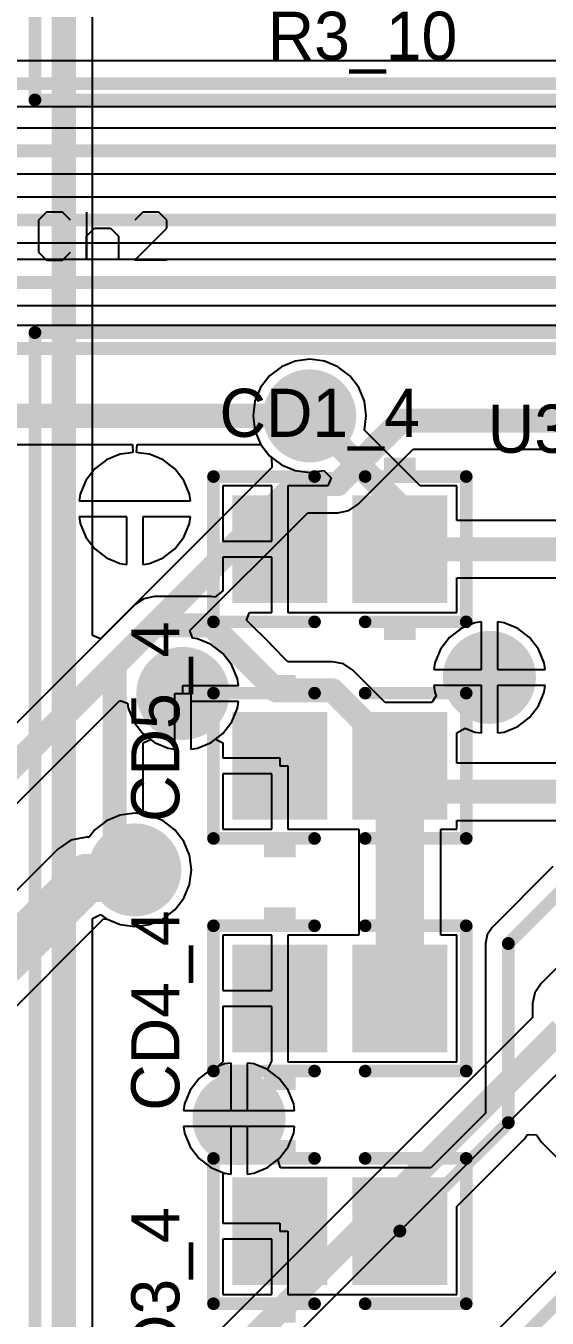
# Model space of a CAD drawing. Header units: millimetres. Extents: x 0.67 to 7.75, y 0.64 to 6.06.
# Drawn here: x 5.022 to 5.347, y 1.961 to 2.766 of the extents above; entities that cross this region are included whole.
import ezdxf

# ---------------------------------------------------------------- set-up
doc = ezdxf.new("R2010")
doc.units = ezdxf.units.MM
doc.header["$MEASUREMENT"] = 0
for name, color, linetype in [('BottomLayer', 5, 'Continuous'), ('BottomSolder', 6, 'Continuous'), ('MultiLayer', 9, 'Continuous'), ('TopLayer', 1, 'Continuous'), ('TopOverlay', 2, 'Continuous'), ('TopPaste', 8, 'Continuous'), ('TopSolder', 216, 'Continuous'), ('ViaHoleLayer', 16, 'Continuous')]:
    doc.layers.add(name, color=color, linetype=linetype)

# ---------------------------------------------------------------- blocks, each defined once
blk = doc.blocks.new('CC2012_0805_130')
at = {"layer": 'TopLayer'}
for points in [[(-0.06299, -0.02953), (-0.01181, -0.02953), (-0.06299, 0.02953), (-0.01181, 0.02953)], [(0.01181, -0.02953), (0.06299, -0.02953), (0.01181, 0.02953), (0.06299, 0.02953)]]:
    blk.add_solid(points, dxfattribs=at)
at = {"layer": 'TopOverlay', "const_width": 0.00787}
for points in [[(-0.07874, -0.04528), (-0.07874, 0.04528)], [(-0.07874, 0.04528), (-0.01575, 0.04528)], [(0.01575, 0.04528), (0.07874, 0.04528)], [(0.07874, -0.04528), (0.07874, 0.04528)], [(-0.07874, -0.04528), (-0.01575, -0.04528)], [(0.01575, -0.04528), (0.07874, -0.04528)]]:
    blk.add_lwpolyline(points, dxfattribs=at)
at = {"layer": 'TopOverlay', "const_width": 0.00394}
for points in [[(-0.08071, 0.04528, 1), (-0.07677, 0.04528, 1)], [(-0.08071, 0.04528, 1), (-0.07677, 0.04528, 1)], [(-0.01772, 0.04528, 1), (-0.01378, 0.04528, 1)], [(0.01378, 0.04528, 1), (0.01772, 0.04528, 1)], [(0.07677, 0.04528, 1), (0.08071, 0.04528, 1)], [(0.07677, 0.04528, 1), (0.08071, 0.04528, 1)], [(-0.08071, -0.04528, 1), (-0.07677, -0.04528, 1)], [(-0.08071, -0.04528, 1), (-0.07677, -0.04528, 1)], [(-0.01772, -0.04528, 1), (-0.01378, -0.04528, 1)], [(0.01378, -0.04528, 1), (0.01772, -0.04528, 1)], [(0.07677, -0.04528, 1), (0.08071, -0.04528, 1)], [(0.07677, -0.04528, 1), (0.08071, -0.04528, 1)]]:
    blk.add_lwpolyline(points, format="xyb", close=True, dxfattribs=at)
at = {"layer": 'TopOverlay'}
for points in [[(-0.04726, 0.04882), (-0.02757, 0.04882), (-0.04726, 0.05669), (-0.02757, 0.05669)], [(-0.04724, -0.05707), (-0.02756, -0.05707), (-0.04724, -0.0492), (-0.02756, -0.0492)]]:
    blk.add_solid(points, dxfattribs=at)
at = {"layer": 'TopPaste'}
for points in [[(-0.06299, -0.02953), (-0.01181, -0.02953), (-0.06299, 0.02953), (-0.01181, 0.02953)], [(0.01181, -0.02953), (0.06299, -0.02953), (0.01181, 0.02953), (0.06299, 0.02953)]]:
    blk.add_solid(points, dxfattribs=at)
at = {"layer": 'TopSolder'}
for points in [[(-0.06699, -0.03353), (-0.00781, -0.03353), (-0.06699, 0.03353), (-0.00781, 0.03353)], [(0.00781, -0.03353), (0.06699, -0.03353), (0.00781, 0.03353), (0.06699, 0.03353)]]:
    blk.add_solid(points, dxfattribs=at)
blk = doc.blocks.new('CC2012_0805_131')
at = {"layer": 'TopLayer'}
for points in [[(-0.06299, -0.02953), (-0.01181, -0.02953), (-0.06299, 0.02953), (-0.01181, 0.02953)], [(0.01181, -0.02953), (0.06299, -0.02953), (0.01181, 0.02953), (0.06299, 0.02953)]]:
    blk.add_solid(points, dxfattribs=at)
at = {"layer": 'TopOverlay', "const_width": 0.00787}
for points in [[(-0.07874, -0.04528), (-0.07874, 0.04528)], [(-0.07874, 0.04528), (-0.01575, 0.04528)], [(0.01575, 0.04528), (0.07874, 0.04528)], [(0.07874, -0.04528), (0.07874, 0.04528)], [(-0.07874, -0.04528), (-0.01575, -0.04528)], [(0.01575, -0.04528), (0.07874, -0.04528)]]:
    blk.add_lwpolyline(points, dxfattribs=at)
at = {"layer": 'TopOverlay', "const_width": 0.00394}
for points in [[(-0.08071, 0.04528, 1), (-0.07677, 0.04528, 1)], [(-0.08071, 0.04528, 1), (-0.07677, 0.04528, 1)], [(-0.01772, 0.04528, 1), (-0.01378, 0.04528, 1)], [(0.01378, 0.04528, 1), (0.01772, 0.04528, 1)], [(0.07677, 0.04528, 1), (0.08071, 0.04528, 1)], [(0.07677, 0.04528, 1), (0.08071, 0.04528, 1)], [(-0.08071, -0.04528, 1), (-0.07677, -0.04528, 1)], [(-0.08071, -0.04528, 1), (-0.07677, -0.04528, 1)], [(-0.01772, -0.04528, 1), (-0.01378, -0.04528, 1)], [(0.01378, -0.04528, 1), (0.01772, -0.04528, 1)], [(0.07677, -0.04528, 1), (0.08071, -0.04528, 1)], [(0.07677, -0.04528, 1), (0.08071, -0.04528, 1)]]:
    blk.add_lwpolyline(points, format="xyb", close=True, dxfattribs=at)
at = {"layer": 'TopOverlay'}
for points in [[(-0.04724, 0.04882), (-0.02756, 0.04882), (-0.04724, 0.05669), (-0.02756, 0.05669)], [(-0.04725, -0.05709), (-0.02756, -0.05709), (-0.04725, -0.04921), (-0.02756, -0.04921)]]:
    blk.add_solid(points, dxfattribs=at)
at = {"layer": 'TopPaste'}
for points in [[(-0.06299, -0.02953), (-0.01181, -0.02953), (-0.06299, 0.02953), (-0.01181, 0.02953)], [(0.01181, -0.02953), (0.06299, -0.02953), (0.01181, 0.02953), (0.06299, 0.02953)]]:
    blk.add_solid(points, dxfattribs=at)
at = {"layer": 'TopSolder'}
for points in [[(-0.06699, -0.03353), (-0.00781, -0.03353), (-0.06699, 0.03353), (-0.00781, 0.03353)], [(0.00781, -0.03353), (0.06699, -0.03353), (0.00781, 0.03353), (0.06699, 0.03353)]]:
    blk.add_solid(points, dxfattribs=at)
blk = doc.blocks.new('CC2012_0805_132')
at = {"layer": 'TopLayer'}
for points in [[(-0.06299, -0.02953), (-0.01181, -0.02953), (-0.06299, 0.02953), (-0.01181, 0.02953)], [(0.01181, -0.02953), (0.06299, -0.02953), (0.01181, 0.02953), (0.06299, 0.02953)]]:
    blk.add_solid(points, dxfattribs=at)
at = {"layer": 'TopOverlay', "const_width": 0.00787}
for points in [[(-0.07874, -0.04528), (-0.07874, 0.04528)], [(-0.07874, 0.04528), (-0.01575, 0.04528)], [(0.01575, 0.04528), (0.07874, 0.04528)], [(0.07874, -0.04528), (0.07874, 0.04528)], [(-0.07874, -0.04528), (-0.01575, -0.04528)], [(0.01575, -0.04528), (0.07874, -0.04528)]]:
    blk.add_lwpolyline(points, dxfattribs=at)
at = {"layer": 'TopOverlay', "const_width": 0.00394}
for points in [[(-0.08071, 0.04528, 1), (-0.07677, 0.04528, 1)], [(-0.08071, 0.04528, 1), (-0.07677, 0.04528, 1)], [(-0.01772, 0.04528, 1), (-0.01378, 0.04528, 1)], [(0.01378, 0.04528, 1), (0.01772, 0.04528, 1)], [(0.07677, 0.04528, 1), (0.08071, 0.04528, 1)], [(0.07677, 0.04528, 1), (0.08071, 0.04528, 1)], [(-0.08071, -0.04528, 1), (-0.07677, -0.04528, 1)], [(-0.08071, -0.04528, 1), (-0.07677, -0.04528, 1)], [(-0.01772, -0.04528, 1), (-0.01378, -0.04528, 1)], [(0.01378, -0.04528, 1), (0.01772, -0.04528, 1)], [(0.07677, -0.04528, 1), (0.08071, -0.04528, 1)], [(0.07677, -0.04528, 1), (0.08071, -0.04528, 1)]]:
    blk.add_lwpolyline(points, format="xyb", close=True, dxfattribs=at)
at = {"layer": 'TopOverlay'}
for points in [[(-0.04724, 0.04882), (-0.02756, 0.04882), (-0.04724, 0.05669), (-0.02756, 0.05669)], [(-0.04724, -0.05709), (-0.02756, -0.05709), (-0.04724, -0.04921), (-0.02756, -0.04921)]]:
    blk.add_solid(points, dxfattribs=at)
at = {"layer": 'TopPaste'}
for points in [[(-0.06299, -0.02953), (-0.01181, -0.02953), (-0.06299, 0.02953), (-0.01181, 0.02953)], [(0.01181, -0.02953), (0.06299, -0.02953), (0.01181, 0.02953), (0.06299, 0.02953)]]:
    blk.add_solid(points, dxfattribs=at)
at = {"layer": 'TopSolder'}
for points in [[(-0.06699, -0.03353), (-0.00781, -0.03353), (-0.06699, 0.03353), (-0.00781, 0.03353)], [(0.00781, -0.03353), (0.06699, -0.03353), (0.00781, 0.03353), (0.06699, 0.03353)]]:
    blk.add_solid(points, dxfattribs=at)
blk = doc.blocks.new('CC2012_0805_134')
at = {"layer": 'TopLayer'}
for points in [[(-0.06299, -0.02953), (-0.01181, -0.02953), (-0.06299, 0.02953), (-0.01181, 0.02953)], [(0.01181, -0.02953), (0.06299, -0.02953), (0.01181, 0.02953), (0.06299, 0.02953)]]:
    blk.add_solid(points, dxfattribs=at)
at = {"layer": 'TopOverlay', "const_width": 0.00787}
for points in [[(-0.07874, 0.04528), (-0.07874, -0.04528)], [(-0.01575, 0.04528), (-0.07874, 0.04528)], [(0.07874, 0.04528), (0.01575, 0.04528)], [(0.07874, 0.04528), (0.07874, -0.04528)], [(-0.01575, -0.04528), (-0.07874, -0.04528)], [(0.07874, -0.04528), (0.01575, -0.04528)]]:
    blk.add_lwpolyline(points, dxfattribs=at)
at = {"layer": 'TopOverlay', "const_width": 0.00394}
for points in [[(-0.08071, 0.04528, 1), (-0.07677, 0.04528, 1)], [(-0.08071, 0.04528, 1), (-0.07677, 0.04528, 1)], [(-0.01772, 0.04528, 1), (-0.01378, 0.04528, 1)], [(0.01378, 0.04528, 1), (0.01772, 0.04528, 1)], [(0.07677, 0.04528, 1), (0.08071, 0.04528, 1)], [(0.07677, 0.04528, 1), (0.08071, 0.04528, 1)], [(-0.08071, -0.04528, 1), (-0.07677, -0.04528, 1)], [(-0.08071, -0.04528, 1), (-0.07677, -0.04528, 1)], [(-0.01772, -0.04528, 1), (-0.01378, -0.04528, 1)], [(0.01378, -0.04528, 1), (0.01772, -0.04528, 1)], [(0.07677, -0.04528, 1), (0.08071, -0.04528, 1)], [(0.07677, -0.04528, 1), (0.08071, -0.04528, 1)]]:
    blk.add_lwpolyline(points, format="xyb", close=True, dxfattribs=at)
at = {"layer": 'TopOverlay'}
for points in [[(-0.04726, 0.04882), (-0.02757, 0.04882), (-0.04726, 0.05669), (-0.02757, 0.05669)], [(-0.04725, -0.05707), (-0.02756, -0.05707), (-0.04725, -0.0492), (-0.02756, -0.0492)]]:
    blk.add_solid(points, dxfattribs=at)
at = {"layer": 'TopPaste'}
for points in [[(-0.06299, -0.02953), (-0.01181, -0.02953), (-0.06299, 0.02953), (-0.01181, 0.02953)], [(0.01181, -0.02953), (0.06299, -0.02953), (0.01181, 0.02953), (0.06299, 0.02953)]]:
    blk.add_solid(points, dxfattribs=at)
at = {"layer": 'TopSolder'}
for points in [[(-0.06699, -0.03353), (-0.00781, -0.03353), (-0.06699, 0.03353), (-0.00781, 0.03353)], [(0.00781, -0.03353), (0.06699, -0.03353), (0.00781, 0.03353), (0.06699, 0.03353)]]:
    blk.add_solid(points, dxfattribs=at)

msp = doc.modelspace()

# ---------------------------------------------------------------- linework, layer by layer
at = {"layer": 'BottomLayer'}
for p, q in [((5.85803, 2.74427), (4.95911, 2.74427)), ((4.95911, 2.71573), (5.75932, 2.71573)), ((5.75726, 2.70241), (4.95639, 2.70241)), ((4.85203, 2.67386), (5.68196, 2.67386)), ((5.67865, 2.65936), (4.84784, 2.65936)), ((4.78577, 2.63082), (5.60039, 2.63082)), ((5.59948, 2.62036), (4.78421, 2.62036)), ((4.67642, 2.59182), (5.54347, 2.59182)), ((5.53986, 2.57927), (4.67468, 2.57927)), ((5.70649, 2.53262), (5.34315, 2.16928)), ((4.95389, 2.50516), (5.08857, 2.50516)), ((5.08857, 2.50516), (5.0889, 2.50016)), ((5.0911, 2.50016), (5.09143, 2.50516)), ((5.09143, 2.50516), (5.16857, 2.50516)), ((5.16857, 2.50516), (5.17404, 2.49804)), ((5.08086, 2.4991), (5.07235, 2.49557)), ((5.08634, 2.49982), (5.08086, 2.4991)), ((5.0889, 2.50016), (5.08634, 2.49982)), ((5.09366, 2.49982), (5.0911, 2.50016)), ((5.09914, 2.4991), (5.09366, 2.49982)), ((5.10765, 2.49557), (5.09914, 2.4991)), ((5.17404, 2.49804), (5.17528, 2.49708)), ((5.17528, 2.49708), (5.17537, 2.49071)), ((5.22922, 2.46788), (5.26349, 2.50216)), ((5.26349, 2.50216), (5.39957, 2.50216)), ((5.17537, 2.49071), (4.66046, 1.9758)), ((5.06504, 2.48996), (5.05943, 2.48265)), ((5.07235, 2.49557), (5.06504, 2.48996)), ((5.11496, 2.48996), (5.10765, 2.49557)), ((5.12057, 2.48265), (5.11496, 2.48996)), ((5.05943, 2.48265), (5.0559, 2.47414)), ((5.1241, 2.47414), (5.12057, 2.48265)), ((5.0559, 2.47414), (5.05536, 2.47)), ((5.12464, 2.47), (5.1241, 2.47414)), ((5.05536, 2.47), (5.12464, 2.47)), ((5.22343, 2.46402), (5.22922, 2.46788)), ((5.085, 2.46), (5.05536, 2.46)), ((5.05536, 2.46), (5.0559, 2.45586)), ((5.085, 2.43036), (5.085, 2.46)), ((5.12464, 2.46), (5.095, 2.46)), ((5.095, 2.46), (5.095, 2.43036)), ((5.1241, 2.45586), (5.12464, 2.46)), ((5.12438, 2.38925), (5.19779, 2.46266)), ((5.19779, 2.46266), (5.2166, 2.46266)), ((5.2166, 2.46266), (5.22343, 2.46402)), ((5.0559, 2.45586), (5.05943, 2.44735)), ((5.12057, 2.44735), (5.1241, 2.45586)), ((5.05943, 2.44735), (5.06504, 2.44004)), ((5.11496, 2.44004), (5.12057, 2.44735)), ((5.06504, 2.44004), (5.07235, 2.43443)), ((5.07235, 2.43443), (5.08086, 2.4309)), ((5.09914, 2.4309), (5.10765, 2.43443)), ((5.10765, 2.43443), (5.11496, 2.44004)), ((5.08086, 2.4309), (5.085, 2.43036)), ((5.095, 2.43036), (5.09914, 2.4309)), ((5.12599, 2.38451), (5.12438, 2.38925)), ((5.12914, 2.3841), (5.12599, 2.38451)), ((5.13765, 2.38057), (5.12914, 2.3841)), ((5.14496, 2.37496), (5.13765, 2.38057)), ((5.15057, 2.36765), (5.14496, 2.37496)), ((5.1541, 2.35914), (5.15057, 2.36765)), ((5.12, 2.35), (5.12, 2.355)), ((5.12, 2.355), (5.15464, 2.355)), ((5.15464, 2.355), (5.1541, 2.35914)), ((4.68084, 1.94571), (5.08075, 2.34562)), ((5.08075, 2.34562), (5.08549, 2.34401)), ((5.08549, 2.34401), (5.0859, 2.34086)), ((5.115, 2.31536), (5.115, 2.35)), ((5.115, 2.35), (5.12, 2.35)), ((5.15464, 2.345), (5.125, 2.345)), ((5.125, 2.345), (5.125, 2.31536)), ((5.1541, 2.34086), (5.15464, 2.345)), ((5.0859, 2.34086), (5.08943, 2.33235)), ((5.15057, 2.33235), (5.1541, 2.34086)), ((5.08943, 2.33235), (5.09504, 2.32504)), ((5.14496, 2.32504), (5.15057, 2.33235)), ((5.09504, 2.32504), (5.10235, 2.31943)), ((5.13765, 2.31943), (5.14496, 2.32504)), ((5.10235, 2.31943), (5.11086, 2.3159)), ((5.11086, 2.3159), (5.115, 2.31536)), ((5.125, 2.31536), (5.12914, 2.3159)), ((5.12914, 2.3159), (5.13765, 2.31943)), ((5.08086, 2.2741), (5.07235, 2.27057)), ((5.09, 2.2753), (5.08086, 2.2741)), ((5.09914, 2.2741), (5.09, 2.2753)), ((5.10765, 2.27057), (5.09914, 2.2741)), ((5.06504, 2.26496), (5.06161, 2.26049)), ((5.07235, 2.27057), (5.06504, 2.26496)), ((5.11496, 2.26496), (5.10765, 2.27057)), ((5.12057, 2.25765), (5.11496, 2.26496)), ((5.05025, 2.25855), (5.04198, 2.25302)), ((5.06, 2.26049), (5.05025, 2.25855)), ((5.06161, 2.26049), (5.06, 2.26049)), ((5.1241, 2.24914), (5.12057, 2.25765)), ((5.04198, 2.25302), (4.95414, 2.16519)), ((5.1253, 2.24), (5.1241, 2.24914)), ((5.1241, 2.23086), (5.1253, 2.24)), ((5.12057, 2.22235), (5.1241, 2.23086)), ((5.10765, 2.20943), (5.11496, 2.21504)), ((5.11496, 2.21504), (5.12057, 2.22235)), ((4.99019, 2.12914), (5.07056, 2.20951)), ((5.07056, 2.20951), (5.07224, 2.20951)), ((5.07224, 2.20951), (5.07235, 2.20943)), ((5.07235, 2.20943), (5.08086, 2.2059)), ((5.09914, 2.2059), (5.10765, 2.20943)), ((5.08086, 2.2059), (5.09, 2.2047)), ((5.09, 2.2047), (5.09914, 2.2059)), ((5.34315, 2.16928), (5.33928, 2.16349)), ((5.33928, 2.16349), (5.33793, 2.15666)), ((5.33793, 2.15666), (5.33793, 2.14805)), ((5.33793, 2.14805), (4.60925, 1.41938)), ((5.14586, 2.1191), (5.13735, 2.11557)), ((5.15, 2.11964), (5.14586, 2.1191)), ((5.15, 2.09), (5.15, 2.11964)), ((5.16414, 2.1191), (5.16, 2.11964)), ((5.16, 2.11964), (5.16, 2.09)), ((5.17265, 2.11557), (5.16414, 2.1191)), ((4.96058, 1.72024), (5.35865, 2.11831)), ((5.13735, 2.11557), (5.13004, 2.10996)), ((5.17996, 2.10996), (5.17265, 2.11557)), ((5.12443, 2.10265), (5.1209, 2.09414)), ((5.13004, 2.10996), (5.12443, 2.10265)), ((5.18557, 2.10265), (5.17996, 2.10996)), ((5.1891, 2.09414), (5.18557, 2.10265)), ((5.1209, 2.09414), (5.12036, 2.09)), ((5.12036, 2.09), (5.15, 2.09)), ((5.16, 2.09), (5.18964, 2.09)), ((5.18964, 2.09), (5.1891, 2.09414)), ((5.15, 2.08), (5.12036, 2.08)), ((5.12036, 2.08), (5.1209, 2.07586)), ((5.15, 2.05036), (5.15, 2.08)), ((5.18964, 2.08), (5.16, 2.08)), ((5.16, 2.08), (5.16, 2.05036)), ((5.1891, 2.07586), (5.18964, 2.08)), ((5.1209, 2.07586), (5.12443, 2.06735)), ((5.18557, 2.06735), (5.1891, 2.07586)), ((5.12443, 2.06735), (5.13004, 2.06004)), ((5.17996, 2.06004), (5.18557, 2.06735)), ((5.13004, 2.06004), (5.13735, 2.05443)), ((5.13735, 2.05443), (5.14586, 2.0509)), ((5.16414, 2.0509), (5.17265, 2.05443)), ((5.17265, 2.05443), (5.17996, 2.06004)), ((5.14586, 2.0509), (5.15, 2.05036)), ((5.16, 2.05036), (5.16414, 2.0509))]:
    msp.add_line(p, q, dxfattribs=at)
for points, const_width in [([(4.92714, 2.73), (5.89, 2.73)], 0.008), ([(1.02186, 2.68814), (6.45186, 2.68814)], 0.008), ([(3.63985, 2.64509), (6.40491, 2.64509)], 0.008), ([(1.03109, 2.60609), (6.24391, 2.60609)], 0.008), ([(3.555, 2.565), (6.305, 2.565)], 0.008), ([(4.927, 2.523), (5.199, 2.523)], 0.015), ([(5.185, 2.525), (5.187, 2.523)], 0.015), ([(5.187, 2.523), (5.199, 2.523)], 0.015), ([(5.2166, 2.4805), (5.2561, 2.52)], 0.015), ([(5.2561, 2.52), (5.43, 2.52)], 0.015), ([(4.663, 1.9531), (5.1904, 2.4805)], 0.015), ([(5.1904, 2.4805), (5.2166, 2.4805)], 0.015), ([(4.955, 2.13), (5.06, 2.235)], 0.03), ([(5.06, 2.235), (5.085, 2.235)], 0.03), ([(4.16703, 0.95192), (5.35577, 2.14066)], 0.015)]:
    msp.add_lwpolyline(points, dxfattribs=dict(at, const_width=const_width))
for points, const_width in [([(5.1865, 2.523, 1), (5.2115, 2.523, 1)], 0.025), ([(5.18125, 2.525, 1), (5.18875, 2.525, 1)], 0.0075), ([(5.18325, 2.523, 1), (5.19075, 2.523, 1)], 0.0075), ([(5.18325, 2.523, 1), (5.19075, 2.523, 1)], 0.0075), ([(5.19525, 2.523, 1), (5.20275, 2.523, 1)], 0.0075), ([(5.19525, 2.523, 1), (5.20275, 2.523, 1)], 0.0075), ([(5.25235, 2.52, 1), (5.25985, 2.52, 1)], 0.0075), ([(5.25235, 2.52, 1), (5.25985, 2.52, 1)], 0.0075), ([(5.18665, 2.4805, 1), (5.19415, 2.4805, 1)], 0.0075), ([(5.18665, 2.4805, 1), (5.19415, 2.4805, 1)], 0.0075), ([(5.21285, 2.4805, 1), (5.22035, 2.4805, 1)], 0.0075), ([(5.21285, 2.4805, 1), (5.22035, 2.4805, 1)], 0.0075), ([(5.2985, 2.36, 1), (5.3235, 2.36, 1)], 0.025), ([(5.1075, 2.35, 1), (5.1325, 2.35, 1)], 0.025), ([(5.0775, 2.24, 1), (5.1025, 2.24, 1)], 0.025), ([(5.0525, 2.235, 1), (5.0675, 2.235, 1)], 0.015), ([(5.0525, 2.235, 1), (5.0675, 2.235, 1)], 0.015), ([(5.0775, 2.235, 1), (5.0925, 2.235, 1)], 0.015), ([(5.1425, 2.085, 1), (5.1675, 2.085, 1)], 0.025)]:
    msp.add_lwpolyline(points, format="xyb", close=True, dxfattribs=dict(at, const_width=const_width))
at = {"layer": 'BottomSolder', "const_width": 0.029}
for points in [[(5.1845, 2.523, 1), (5.2135, 2.523, 1)], [(5.2965, 2.36, 1), (5.3255, 2.36, 1)], [(5.1055, 2.35, 1), (5.1345, 2.35, 1)], [(5.0755, 2.24, 1), (5.1045, 2.24, 1)], [(5.1405, 2.085, 1), (5.1695, 2.085, 1)]]:
    msp.add_lwpolyline(points, format="xyb", close=True, dxfattribs=at)
at = {"layer": 'MultiLayer', "const_width": 0.025}
for points in [[(5.1865, 2.523, 1), (5.2115, 2.523, 1)], [(5.2985, 2.36, 1), (5.3235, 2.36, 1)], [(5.1075, 2.35, 1), (5.1325, 2.35, 1)], [(5.0775, 2.24, 1), (5.1025, 2.24, 1)], [(5.1425, 2.085, 1), (5.1675, 2.085, 1)]]:
    msp.add_lwpolyline(points, format="xyb", close=True, dxfattribs=at)
at = {"layer": 'TopLayer'}
for p, q in [((5.06364, 2.38605), (5.06364, 2.83016)), ((5.18135, 2.55357), (5.17404, 2.54796)), ((5.18986, 2.5571), (5.18135, 2.55357)), ((5.199, 2.5583), (5.18986, 2.5571)), ((5.20814, 2.5571), (5.199, 2.5583)), ((5.21665, 2.55357), (5.20814, 2.5571)), ((5.22396, 2.54796), (5.21665, 2.55357)), ((5.17404, 2.54796), (5.16843, 2.54065)), ((5.22957, 2.54065), (5.22396, 2.54796)), ((5.16843, 2.54065), (5.1649, 2.53214)), ((5.2331, 2.53214), (5.22957, 2.54065)), ((5.1649, 2.53214), (5.1637, 2.523)), ((5.2343, 2.523), (5.2331, 2.53214)), ((5.1637, 2.523), (5.1649, 2.51386)), ((5.23313, 2.5141), (5.2343, 2.523)), ((5.1649, 2.51386), (5.16843, 2.50535)), ((5.26781, 2.47942), (5.23313, 2.5141)), ((5.16843, 2.50535), (5.17404, 2.49804)), ((5.17404, 2.49804), (5.18135, 2.49243)), ((5.18135, 2.49243), (5.18986, 2.4889)), ((5.18986, 2.4889), (5.199, 2.4877)), ((5.199, 2.4877), (5.2079, 2.48887)), ((5.2079, 2.48887), (5.21235, 2.48441)), ((5.21235, 2.48441), (5.21028, 2.47941)), ((5.17539, 2.47941), (5.1448, 2.47941)), ((5.1448, 2.47941), (5.1448, 2.44489)), ((5.17539, 2.44489), (5.17539, 2.47941)), ((5.21028, 2.47941), (5.18539, 2.47941)), ((5.18539, 2.47941), (5.18539, 2.43989)), ((5.26782, 2.47941), (5.26781, 2.47942)), ((5.29079, 2.47941), (5.26782, 2.47941)), ((5.29079, 2.45773), (5.29079, 2.47941)), ((5.36857, 2.45773), (5.29079, 2.45773)), ((5.1448, 2.44489), (5.17539, 2.44489)), ((5.17539, 2.43489), (5.1448, 2.43489)), ((5.1448, 2.43489), (5.1448, 2.41401)), ((5.17539, 2.40036), (5.17539, 2.43489)), ((5.18539, 2.43989), (5.18539, 2.40036)), ((5.29079, 2.40036), (5.29079, 2.42204)), ((5.29079, 2.42204), (5.3528, 2.42204)), ((5.09557, 2.40898), (5.08978, 2.40512)), ((5.1024, 2.41034), (5.09557, 2.40898)), ((5.1376, 2.41034), (5.1024, 2.41034)), ((5.1024, 2.41034), (5.1024, 2.41034)), ((5.1398, 2.40991), (5.1376, 2.41034)), ((5.1448, 2.41401), (5.1398, 2.40991)), ((5.08978, 2.40512), (5.06864, 2.38398)), ((5.08978, 2.40512), (5.08978, 2.40512)), ((5.1596, 2.39574), (5.16151, 2.40036)), ((5.16151, 2.40036), (5.17539, 2.40036)), ((5.18539, 2.40036), (5.21598, 2.40036)), ((5.21598, 2.40036), (5.21598, 2.40036)), ((5.21598, 2.40036), (5.21961, 2.40036)), ((5.21961, 2.40036), (5.21961, 2.40036)), ((5.21961, 2.40036), (5.22098, 2.40036)), ((5.22098, 2.40036), (5.29079, 2.40036)), ((5.17512, 2.38022), (5.1596, 2.39574)), ((5.30186, 2.3941), (5.29335, 2.39057)), ((5.306, 2.39464), (5.30186, 2.3941)), ((5.306, 2.365), (5.306, 2.39464)), ((5.32014, 2.3941), (5.316, 2.39464)), ((5.316, 2.39464), (5.316, 2.365)), ((5.32865, 2.39057), (5.32014, 2.3941)), ((5.06864, 2.38398), (5.06364, 2.38605)), ((5.28604, 2.38496), (5.28043, 2.37765)), ((5.29335, 2.39057), (5.28604, 2.38496)), ((5.33596, 2.38496), (5.32865, 2.39057)), ((5.34157, 2.37765), (5.33596, 2.38496)), ((5.17533, 2.37991), (5.17512, 2.38022)), ((5.17512, 2.38022), (5.17512, 2.38022)), ((5.18548, 2.36976), (5.17533, 2.37991)), ((5.28043, 2.37765), (5.2769, 2.36914)), ((5.3451, 2.36914), (5.34157, 2.37765)), ((5.21323, 2.36976), (5.18548, 2.36976)), ((5.22006, 2.3684), (5.21323, 2.36976)), ((5.22585, 2.36453), (5.22006, 2.3684)), ((5.2769, 2.36914), (5.27636, 2.365)), ((5.34564, 2.365), (5.3451, 2.36914)), ((5.24597, 2.34441), (5.22585, 2.36453)), ((5.27636, 2.365), (5.306, 2.365)), ((5.316, 2.365), (5.34564, 2.365)), ((5.306, 2.355), (5.27636, 2.355)), ((5.27636, 2.355), (5.2769, 2.35086)), ((5.306, 2.32536), (5.306, 2.355)), ((5.34564, 2.355), (5.316, 2.355)), ((5.316, 2.355), (5.316, 2.32536)), ((5.3451, 2.35086), (5.34564, 2.355)), ((5.115, 2.31536), (5.115, 2.35)), ((5.115, 2.35), (5.125, 2.35)), ((5.125, 2.35), (5.125, 2.31536)), ((5.27507, 2.34441), (5.24597, 2.34441)), ((5.27785, 2.34857), (5.27507, 2.34441)), ((5.2769, 2.35086), (5.27785, 2.34857)), ((5.34157, 2.34235), (5.3451, 2.35086)), ((5.33596, 2.33504), (5.34157, 2.34235)), ((5.29079, 2.32546), (5.29579, 2.32842)), ((5.29579, 2.32842), (5.30186, 2.3259)), ((5.32014, 2.3259), (5.32865, 2.32943)), ((5.32865, 2.32943), (5.33596, 2.33504)), ((5.09534, 2.31915), (5.09983, 2.32136)), ((5.09983, 2.32136), (5.10235, 2.31943)), ((5.13765, 2.31943), (5.14032, 2.32147)), ((5.14032, 2.32147), (5.1448, 2.31926)), ((5.29079, 2.30655), (5.29079, 2.32546)), ((5.30186, 2.3259), (5.306, 2.32536)), ((5.316, 2.32536), (5.32014, 2.3259)), ((5.09534, 2.2746), (5.09534, 2.31915)), ((5.10235, 2.31943), (5.11086, 2.3159)), ((5.11086, 2.3159), (5.115, 2.31536)), ((5.125, 2.31536), (5.12914, 2.3159)), ((5.12914, 2.3159), (5.13765, 2.31943)), ((5.1448, 2.31926), (5.1448, 2.30989)), ((5.1448, 2.30989), (5.18039, 2.30989)), ((5.18039, 2.30989), (5.18039, 2.30489)), ((5.18039, 2.30489), (5.18539, 2.30489)), ((5.18539, 2.30489), (5.18539, 2.26536)), ((5.3528, 2.30655), (5.29079, 2.30655)), ((5.17539, 2.29989), (5.1448, 2.29989)), ((5.1448, 2.29989), (5.1448, 2.26536)), ((5.17539, 2.26536), (5.17539, 2.29989)), ((5.09914, 2.2741), (5.09534, 2.2746)), ((5.10765, 2.27057), (5.09914, 2.2741)), ((5.11496, 2.26496), (5.10765, 2.27057)), ((5.12057, 2.25765), (5.11496, 2.26496)), ((5.1448, 2.26536), (5.17539, 2.26536)), ((5.18539, 2.26536), (5.21598, 2.26536)), ((5.21598, 2.26536), (5.21598, 2.26536)), ((5.21598, 2.26536), (5.21961, 2.26536)), ((5.21961, 2.26536), (5.21961, 2.26536)), ((5.21961, 2.26536), (5.22098, 2.26536)), ((5.22098, 2.26536), (5.22971, 2.26536)), ((5.22971, 2.26536), (5.22971, 2.19941)), ((5.28069, 2.19941), (5.28069, 2.26536)), ((5.28069, 2.26536), (5.29079, 2.26536)), ((5.29079, 2.26536), (5.29079, 2.27086)), ((5.29079, 2.27086), (5.3528, 2.27086)), ((5.1241, 2.24914), (5.12057, 2.25765)), ((5.1253, 2.24), (5.1241, 2.24914)), ((5.1241, 2.23086), (5.1253, 2.24)), ((5.35056, 2.24207), (5.3127, 2.20421)), ((5.12057, 2.22235), (5.1241, 2.23086)), ((5.10765, 2.20943), (5.11496, 2.21504)), ((5.11496, 2.21504), (5.12057, 2.22235)), ((5.06364, 2.20981), (5.06864, 2.21227)), ((5.06364, 1.69674), (5.06364, 2.20981)), ((5.06864, 2.21227), (5.07235, 2.20943)), ((5.07235, 2.20943), (5.08086, 2.2059)), ((5.09914, 2.2059), (5.10765, 2.20943)), ((5.08086, 2.2059), (5.09, 2.2047)), ((5.09, 2.2047), (5.09914, 2.2059)), ((5.17539, 2.19941), (5.1448, 2.19941)), ((5.1448, 2.19941), (5.1448, 2.16489)), ((5.17539, 2.16489), (5.17539, 2.19941)), ((5.21461, 2.19941), (5.18539, 2.19941)), ((5.18539, 2.19941), (5.18539, 2.15989)), ((5.21598, 2.19941), (5.21461, 2.19941)), ((5.21961, 2.19941), (5.21598, 2.19941)), ((5.22098, 2.19941), (5.21961, 2.19941)), ((5.22971, 2.19941), (5.22098, 2.19941)), ((5.29079, 2.19941), (5.28069, 2.19941)), ((5.29079, 2.12036), (5.29079, 2.19941)), ((5.30961, 2.19958), (5.30852, 2.19411)), ((5.3127, 2.20421), (5.30961, 2.19958)), ((5.30852, 2.19411), (5.30852, 2.19411)), ((5.30852, 2.19411), (5.30852, 2.0884)), ((5.1448, 2.16489), (5.17539, 2.16489)), ((5.18539, 2.15989), (5.18539, 2.12036)), ((5.17539, 2.15489), (5.1448, 2.15489)), ((5.1448, 2.15489), (5.1448, 2.12382)), ((5.17539, 2.12036), (5.17539, 2.15489)), ((5.1448, 2.12036), (5.14114, 2.11714)), ((5.1448, 2.12382), (5.1448, 2.12036)), ((5.1729, 2.11588), (5.17522, 2.12036)), ((5.17522, 2.12036), (5.17539, 2.12036)), ((5.18539, 2.12036), (5.21461, 2.12036)), ((5.21461, 2.12036), (5.21598, 2.12036)), ((5.21598, 2.12036), (5.21961, 2.12036)), ((5.21961, 2.12036), (5.22098, 2.12036)), ((5.22098, 2.12036), (5.29079, 2.12036)), ((5.13735, 2.11557), (5.13004, 2.10996)), ((5.14114, 2.11714), (5.13735, 2.11557)), ((5.17293, 2.11536), (5.1729, 2.11588)), ((5.17996, 2.10996), (5.17293, 2.11536)), ((5.12443, 2.10265), (5.1209, 2.09414)), ((5.13004, 2.10996), (5.12443, 2.10265)), ((5.18557, 2.10265), (5.17996, 2.10996)), ((5.1891, 2.09414), (5.18557, 2.10265)), ((5.1209, 2.09414), (5.12036, 2.09)), ((5.12036, 2.09), (5.18964, 2.09)), ((5.18964, 2.09), (5.1891, 2.09414)), ((5.30852, 2.0884), (5.27454, 2.05441)), ((5.18964, 2.08), (5.12036, 2.08)), ((5.12036, 2.08), (5.1209, 2.07586)), ((5.1891, 2.07586), (5.18964, 2.08)), ((5.1209, 2.07586), (5.12443, 2.06735)), ((5.18557, 2.06735), (5.1891, 2.07586)), ((5.29079, 2.03029), (5.33289, 2.07239)), ((5.33289, 2.07239), (5.33461, 2.07496)), ((5.33289, 2.07239), (5.33289, 2.07239)), ((5.33461, 2.07496), (5.33538, 2.07518)), ((5.33538, 2.07518), (5.34026, 2.07483)), ((5.34026, 2.07483), (5.34315, 2.07049)), ((5.34315, 2.07049), (5.3534, 2.06024)), ((5.12443, 2.06735), (5.13004, 2.06004)), ((5.17996, 2.06004), (5.18557, 2.06735)), ((5.13004, 2.06004), (5.13735, 2.05443)), ((5.13735, 2.05443), (5.1448, 2.05134)), ((5.17915, 2.05941), (5.17996, 2.06004)), ((5.18085, 2.05441), (5.17915, 2.05941)), ((5.21461, 2.05441), (5.18085, 2.05441)), ((5.21598, 2.05441), (5.21461, 2.05441)), ((5.21961, 2.05441), (5.21598, 2.05441)), ((5.22098, 2.05441), (5.21961, 2.05441)), ((5.27454, 2.05441), (5.22098, 2.05441)), ((5.1448, 2.05134), (5.1448, 2.01989)), ((5.29079, 1.97536), (5.29079, 2.03029)), ((5.1448, 2.01989), (5.18039, 2.01989)), ((5.18039, 2.01989), (5.18039, 2.01489)), ((5.18039, 2.01489), (5.18539, 2.01489)), ((5.18539, 2.01489), (5.18539, 1.97536)), ((5.17539, 2.00989), (5.1448, 2.00989)), ((5.1448, 2.00989), (5.1448, 1.97536)), ((5.17539, 1.97536), (5.17539, 2.00989)), ((5.36663, 2.00391), (5.26388, 1.90116)), ((5.1448, 1.97536), (5.17539, 1.97536)), ((5.18539, 1.97536), (5.21461, 1.97536)), ((5.21461, 1.97536), (5.21598, 1.97536)), ((5.21598, 1.97536), (5.21961, 1.97536)), ((5.21961, 1.97536), (5.22098, 1.97536)), ((5.22098, 1.97536), (5.29079, 1.97536))]:
    msp.add_line(p, q, dxfattribs=at)
for points, const_width in [([(5.0458, 1.3698), (5.0458, 4.0558)], 0.015), ([(5.199, 2.523), (5.2552, 2.4668)], 0.015), ([(5.2552, 2.45989), (5.2552, 2.4668)], 0.015), ([(5.2552, 2.43989), (5.36857, 2.43989)], 0.015), ([(5.0775, 2.3676), (5.1024, 2.3925)], 0.015), ([(5.1024, 2.3925), (5.1376, 2.3925)], 0.015), ([(5.1376, 2.3925), (5.1625, 2.3676)], 0.015), ([(5.0775, 2.2525), (5.0775, 2.3676)], 0.015), ([(5.1625, 2.3675), (5.1625, 2.3676)], 0.015), ([(5.1625, 2.3675), (5.17809, 2.35191)], 0.015), ([(5.17809, 2.35191), (5.21323, 2.35191)], 0.015), ([(5.21323, 2.35191), (5.2552, 2.30995)], 0.015), ([(5.2552, 2.15989), (5.2552, 2.30489)], 0.03), ([(5.2552, 2.30489), (5.27138, 2.2887)], 0.015), ([(5.27138, 2.2887), (5.3918, 2.2887)], 0.015), ([(5.3228, 2.19411), (5.3918, 2.26311)], 0.008), ([(5.0775, 2.2525), (5.09, 2.24)], 0.015), ([(5.3228, 2.08248), (5.3228, 2.19411)], 0.008), ([(5.2552, 2.01489), (5.3228, 2.08248)], 0.008), ([(5.27398, 1.89107), (5.4028, 2.01989)], 0.008)]:
    msp.add_lwpolyline(points, dxfattribs=dict(at, const_width=const_width))
for points, const_width in [([(5.1865, 2.523, 1), (5.2115, 2.523, 1)], 0.025), ([(5.19525, 2.523, 1), (5.20275, 2.523, 1)], 0.0075), ([(5.25145, 2.4668, 1), (5.25895, 2.4668, 1)], 0.0075), ([(5.25145, 2.4668, 1), (5.25895, 2.4668, 1)], 0.0075), ([(5.25145, 2.45989, 1), (5.25895, 2.45989, 1)], 0.0075), ([(5.25145, 2.43989, 1), (5.25895, 2.43989, 1)], 0.0075), ([(5.09865, 2.3925, 1), (5.10615, 2.3925, 1)], 0.0075), ([(5.09865, 2.3925, 1), (5.10615, 2.3925, 1)], 0.0075), ([(5.13385, 2.3925, 1), (5.14135, 2.3925, 1)], 0.0075), ([(5.13385, 2.3925, 1), (5.14135, 2.3925, 1)], 0.0075), ([(5.2985, 2.36, 1), (5.3235, 2.36, 1)], 0.025), ([(5.07375, 2.3676, 1), (5.08125, 2.3676, 1)], 0.0075), ([(5.07375, 2.3676, 1), (5.08125, 2.3676, 1)], 0.0075), ([(5.1075, 2.35, 1), (5.1325, 2.35, 1)], 0.025), ([(5.15875, 2.3676, 1), (5.16625, 2.3676, 1)], 0.0075), ([(5.15875, 2.3676, 1), (5.16625, 2.3676, 1)], 0.0075), ([(5.15875, 2.3675, 1), (5.16625, 2.3675, 1)], 0.0075), ([(5.15875, 2.3675, 1), (5.16625, 2.3675, 1)], 0.0075), ([(5.17434, 2.35191, 1), (5.18184, 2.35191, 1)], 0.0075), ([(5.17434, 2.35191, 1), (5.18184, 2.35191, 1)], 0.0075), ([(5.20948, 2.35191, 1), (5.21698, 2.35191, 1)], 0.0075), ([(5.20948, 2.35191, 1), (5.21698, 2.35191, 1)], 0.0075), ([(5.2477, 2.30489, 1), (5.2627, 2.30489, 1)], 0.015), ([(5.25145, 2.30995, 1), (5.25895, 2.30995, 1)], 0.0075), ([(5.25145, 2.30489, 1), (5.25895, 2.30489, 1)], 0.0075), ([(5.26763, 2.2887, 1), (5.27513, 2.2887, 1)], 0.0075), ([(5.26763, 2.2887, 1), (5.27513, 2.2887, 1)], 0.0075), ([(5.0775, 2.24, 1), (5.1025, 2.24, 1)], 0.025), ([(5.07375, 2.2525, 1), (5.08125, 2.2525, 1)], 0.0075), ([(5.07375, 2.2525, 1), (5.08125, 2.2525, 1)], 0.0075), ([(5.08625, 2.24, 1), (5.09375, 2.24, 1)], 0.0075), ([(5.3208, 2.19411, 1), (5.3248, 2.19411, 1)], 0.004), ([(5.3208, 2.19411, 1), (5.3248, 2.19411, 1)], 0.004), ([(5.2477, 2.15989, 1), (5.2627, 2.15989, 1)], 0.015), ([(5.1425, 2.085, 1), (5.1675, 2.085, 1)], 0.025), ([(5.3208, 2.08248, 1), (5.3248, 2.08248, 1)], 0.004), ([(5.3208, 2.08248, 1), (5.3248, 2.08248, 1)], 0.004), ([(5.2532, 2.01489, 1), (5.2572, 2.01489, 1)], 0.004)]:
    msp.add_lwpolyline(points, format="xyb", close=True, dxfattribs=dict(at, const_width=const_width))
at = {"layer": 'TopOverlay'}
for p, q in [((5.035, 2.64999), (5.03, 2.64499)), ((5.045, 2.64999), (5.035, 2.64999)), ((5.04999, 2.64499), (5.045, 2.64999)), ((5.05999, 2.64999), (5.05999, 2.62)), ((5.09498, 2.64999), (5.08998, 2.64499)), ((5.10498, 2.64999), (5.09498, 2.64999)), ((5.10997, 2.64499), (5.10498, 2.64999)), ((5.03, 2.64499), (5.03, 2.625)), ((5.10997, 2.63999), (5.10997, 2.64499)), ((5.05999, 2.635), (5.06499, 2.63999)), ((5.05999, 2.62), (5.05999, 2.635)), ((5.06499, 2.63999), (5.07499, 2.63999)), ((5.07499, 2.63999), (5.07998, 2.635)), ((5.07998, 2.635), (5.07998, 2.62)), ((5.08998, 2.62), (5.10997, 2.63999)), ((5.03, 2.625), (5.035, 2.62)), ((5.035, 2.62), (5.045, 2.62)), ((5.045, 2.62), (5.04999, 2.625)), ((5.10997, 2.62), (5.08998, 2.62))]:
    msp.add_line(p, q, dxfattribs=at)
at = {"layer": 'TopOverlay', "const_width": 0.008}
for points in [[(5.0278, 2.71989), (5.0278, 4.12489)], [(5.0278, 2.71989), (5.9428, 2.71989)], [(5.0278, 2.57489), (6.0078, 2.57489)], [(5.0278, 1.16989), (5.0278, 2.57489)]]:
    msp.add_lwpolyline(points, dxfattribs=at)
at = {"layer": 'TopOverlay', "const_width": 0.004}
for points in [[(5.0258, 2.71989, 1), (5.0298, 2.71989, 1)], [(5.0258, 2.71989, 1), (5.0298, 2.71989, 1)], [(5.0258, 2.57489, 1), (5.0298, 2.57489, 1)], [(5.0258, 2.57489, 1), (5.0298, 2.57489, 1)]]:
    msp.add_lwpolyline(points, format="xyb", close=True, dxfattribs=at)
at = {"layer": 'TopSolder', "const_width": 0.029}
for points in [[(5.1845, 2.523, 1), (5.2135, 2.523, 1)], [(5.2965, 2.36, 1), (5.3255, 2.36, 1)], [(5.1055, 2.35, 1), (5.1345, 2.35, 1)], [(5.0755, 2.24, 1), (5.1045, 2.24, 1)], [(5.1405, 2.085, 1), (5.1695, 2.085, 1)]]:
    msp.add_lwpolyline(points, format="xyb", close=True, dxfattribs=at)
at = {"layer": 'ViaHoleLayer', "const_width": 0.014}
for points in [[(5.192, 2.523, 1), (5.206, 2.523, 1)], [(5.304, 2.36, 1), (5.318, 2.36, 1)], [(5.113, 2.35, 1), (5.127, 2.35, 1)], [(5.083, 2.24, 1), (5.097, 2.24, 1)], [(5.148, 2.085, 1), (5.162, 2.085, 1)]]:
    msp.add_lwpolyline(points, format="xyb", close=True, dxfattribs=at)

# ---------------------------------------------------------------- block references
for name, p, rotation in [('CC2012_0805_134', (5.2178, 2.43989), 180), ('CC2012_0805_130', (5.2178, 2.30489), 360), ('CC2012_0805_131', (5.2178, 2.15989), 360)]:
    msp.add_blockref(name, p, dxfattribs=dict(rotation=rotation))
msp.add_blockref('CC2012_0805_132', (5.2178, 2.01489))

# ---------------------------------------------------------------- texts
at = {"layer": 'TopOverlay'}
for s, p in [('R3_10', (5.1728, 2.74489)), ('CD1_4', (5.1428, 2.50989)), ('U3_4', (5.31, 2.5))]:
    msp.add_text(s, height=0.03, dxfattribs=at).set_placement(p)
for s, p in [('CD5_4', (5.1178, 2.26989)), ('CD4_4', (5.1178, 2.08989)), ('CD3_4', (5.1178, 1.90489))]:
    msp.add_text(s, height=0.03, rotation=90, dxfattribs=at).set_placement(p)

doc.saveas('drawing.dxf')
